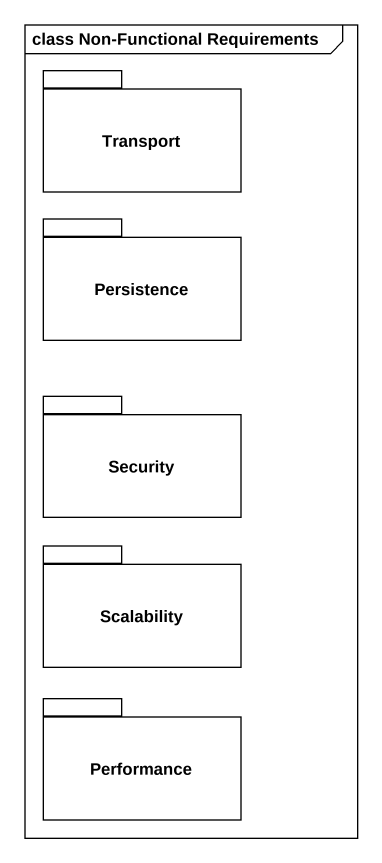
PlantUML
@startuml
mainframe class Non-Functional Requirements
package Transport {
}
package Persistence {
}
package Security {
}
package Scalability {
}
package Performance {
}
@enduml
